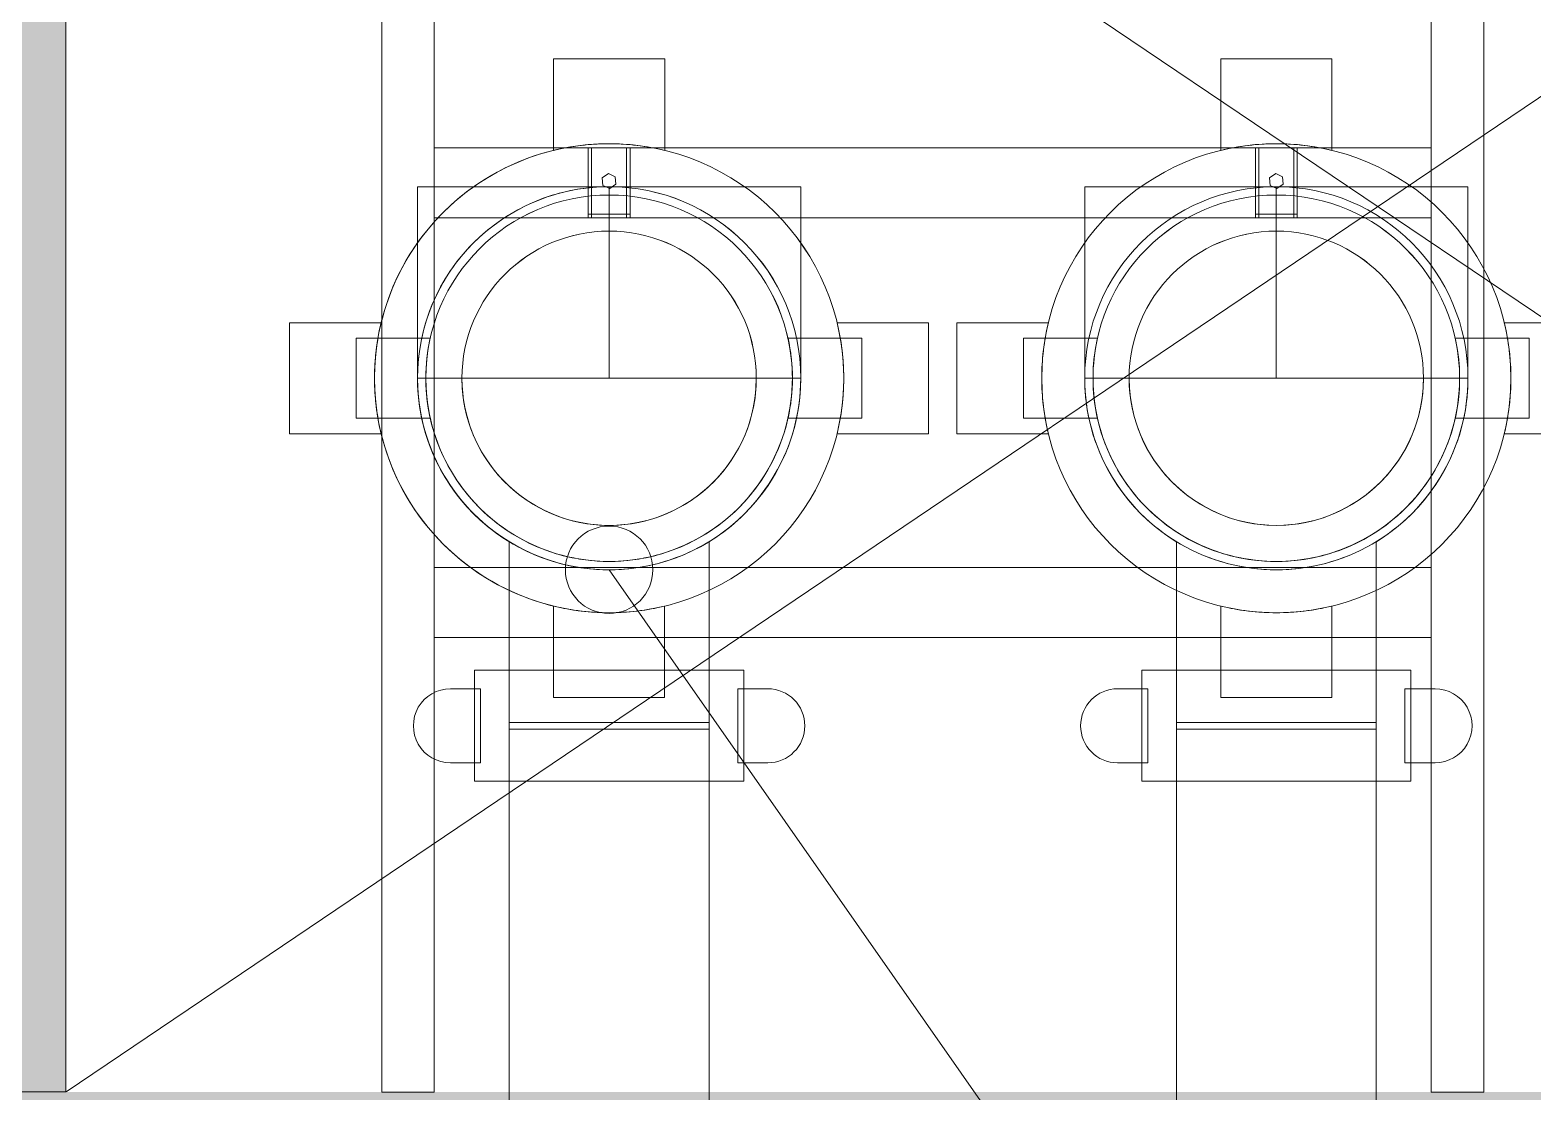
# Model space of a CAD drawing. Header units: metres. Extents: x 31.9 to 125.9, y -29 to 44.
# Drawn here: x 108.33 to 109.189, y -14.187 to -13.58 of the extents above; entities that cross this region are included whole.
import ezdxf

# ---------------------------------------------------------------- set-up
doc = ezdxf.new("R2010")
doc.units = ezdxf.units.M
for name, color, linetype, lineweight in [('ARQ', 8, 'Continuous', 0), ('P-PIPE', 7, 'Continuous', 18), ('P-PIPE-IDEN', 7, 'Continuous', 9)]:
    doc.layers.add(name, color=color, linetype=linetype, lineweight=lineweight)

# ---------------------------------------------------------------- blocks, each defined once
blk = doc.blocks.new('P6-7-8')
at = {"layer": 'ARQ', "ltscale": 0.03}
h = blk.add_hatch(color=256, dxfattribs=at)
h.dxf.hatch_style = 1
h.paths.add_polyline_path([(143.98899, -2853.85494), (140.33751, -2853.85497), (140.33751, -2854.00497), (143.98899, -2854.00495)])
h.paths.add_polyline_path([(138.68656, -2855.35708), (138.68656, -2855.20706), (139.25043, -2855.20673), (139.25043, -2855.35675)])
h.paths.add_polyline_path([(140.05043, -2855.35735), (140.05043, -2855.20732), (140.70439, -2855.20699), (140.70439, -2855.35702)])
h.paths.add_polyline_path([(142.13806, -2855.35757), (142.13806, -2855.20754), (141.50439, -2855.20699), (141.50439, -2855.35702)])
h.paths.add_polyline_path([(142.28815, -2856.36898), (142.13813, -2856.36898), (142.13806, -2855.04396), (142.28808, -2855.04396)])
h.paths.add_polyline_path([(135.04549, -2856.36899), (142.28815, -2856.36898), (142.28815, -2856.51898), (135.04549, -2856.51899)])
h.paths.add_polyline_path([(140.63897, -2856.36888), (140.48895, -2856.36888), (140.48889, -2855.35713), (140.63892, -2855.35713)])
h.paths.add_polyline_path([(138.98979, -2856.36878), (138.83976, -2856.36878), (138.83972, -2855.35699), (138.98974, -2855.35699)])
h.paths.add_polyline_path([(135.04567, -2856.36899), (135.04552, -2855.35675), (135.19557, -2855.35675), (135.19572, -2856.36899)])
h.paths.add_polyline_path([(135.04551, -2855.35707), (135.04551, -2855.20704), (137.38656, -2855.20673), (137.38656, -2855.35675)])
at = {"layer": 'ARQ'}
for p, q in [((138.98986, -2855.35641), (140.48944, -2856.36869)), ((140.48893, -2855.35652), (138.98987, -2856.36878))]:
    blk.add_line(p, q, dxfattribs=at)
at = {"layer": 'ARQ', "elevation": 2415.09098}
blk.add_lwpolyline([(138.98979, -2856.36878), (138.83976, -2856.36878), (138.83972, -2855.35699), (138.98974, -2855.35699)], close=True, dxfattribs=at)
blk = doc.blocks.new('Victaulic-IPS-Rigid Coupling Style 07-W07-107 - AC-2583995-NIVEL 08')
at = {"layer": 'P-PIPE', "color": 11, "true_color": 0xff8080}
for p, q in [((66.07862, -13.59618), (66.01512, -13.59618)), ((66.01512, -13.59618), (66.01512, -13.62057)), ((66.07862, -13.62057), (66.07862, -13.59618)), ((66.01512, -13.62057), (66.01512, -13.64851)), ((66.01512, -13.64851), (66.01512, -13.62057)), ((66.07862, -13.62057), (66.07862, -13.64851)), ((66.07862, -13.64851), (66.07862, -13.62057)), ((66.01512, -13.93705), (66.01512, -13.90911)), ((66.01512, -13.90911), (66.01512, -13.93705)), ((66.07862, -13.93705), (66.07862, -13.90911)), ((66.07862, -13.90911), (66.07862, -13.93705)), ((66.01512, -13.93705), (66.01512, -13.96144)), ((66.07862, -13.96144), (66.07862, -13.93705)), ((66.01512, -13.96144), (66.07862, -13.96144))]:
    blk.add_line(p, q, dxfattribs=at)
for radius, start, end in [(0.13411, 90.00055, 270), (0.13411, 90.00055, 270), (0.13411, 90.00055, 103.69491), (0.13411, 90.00055, 103.69491), (0.13411, 270.00055, 90), (0.13411, 270.00055, 90), (0.13411, 76.3062, 90), (0.13411, 76.3062, 90), (0.10954, 90.00055, 270), (0.10954, 90.00055, 270), (0.10954, 270.00055, 90), (0.10954, 270.00055, 90), (0.13411, 256.3062, 270), (0.13411, 256.3062, 270), (0.13411, 270.00055, 283.69491), (0.13411, 270.00055, 283.69491)]:
    blk.add_arc((66.04687, -13.77881), radius, start, end, dxfattribs=at)
blk = doc.blocks.new('Victaulic-IPS-Rigid Coupling Style 07-W07-107 - AC-V182-NIVEL 08')
at = {"layer": 'P-PIPE', "color": 1, "true_color": 0xff0000}
for p, q in [((65.69722, -13.59619), (65.63372, -13.59619)), ((65.63372, -13.59619), (65.63372, -13.62057)), ((65.63372, -13.59619), (65.63372, -13.62057)), ((65.69722, -13.62057), (65.69722, -13.59619)), ((65.69722, -13.62057), (65.69722, -13.59619)), ((65.63372, -13.62057), (65.63372, -13.64851)), ((65.63372, -13.64851), (65.63372, -13.62057)), ((65.69722, -13.62057), (65.69722, -13.64851)), ((65.69722, -13.64851), (65.69722, -13.62057)), ((65.63371, -13.93705), (65.63371, -13.90911)), ((65.63371, -13.90911), (65.63371, -13.93705)), ((65.69721, -13.93705), (65.69721, -13.90911)), ((65.69721, -13.90911), (65.69721, -13.93705)), ((65.63371, -13.93705), (65.63371, -13.96144)), ((65.63371, -13.93705), (65.63371, -13.96144)), ((65.69721, -13.96144), (65.69721, -13.93705)), ((65.69721, -13.96144), (65.69721, -13.93705)), ((65.63371, -13.96144), (65.69721, -13.96144))]:
    blk.add_line(p, q, dxfattribs=at)
for radius, start, end in [(0.13411, 89.99885, 269.99885), (0.13411, 89.99885, 269.99885), (0.13411, 89.99885, 103.69321), (0.13411, 89.99885, 103.69321), (0.13411, 269.99885, 89.99885), (0.13411, 269.99885, 89.99885), (0.13411, 76.3045, 89.99885), (0.13411, 76.3045, 89.99885), (0.10954, 89.99885, 269.99885), (0.10954, 89.99885, 269.99885), (0.10954, 269.99885, 89.99885), (0.10954, 269.99885, 89.99885), (0.13411, 256.3045, 269.99885), (0.13411, 256.3045, 269.99885), (0.13411, 269.99885, 283.69321), (0.13411, 269.99885, 283.69321)]:
    blk.add_arc((65.66547, -13.77881), radius, start, end, dxfattribs=at)
blk = doc.blocks.new('Victaulic-IPS-Rigid Coupling Style 07-W07-107 - AC-2583997-NIVEL 08')
at = {"layer": 'P-PIPE', "color": 1, "true_color": 0xff0000}
for p, q in [((65.52094, -13.75595), (65.52094, -13.80167)), ((65.5421, -13.75595), (65.52094, -13.75595)), ((65.5421, -13.75595), (65.52094, -13.75595)), ((65.5421, -13.75595), (65.56321, -13.75595)), ((65.56321, -13.75595), (65.5421, -13.75595)), ((65.78882, -13.75595), (65.76771, -13.75595)), ((65.76771, -13.75595), (65.78882, -13.75595)), ((65.80999, -13.75595), (65.78882, -13.75595)), ((65.80999, -13.75595), (65.78882, -13.75595)), ((65.80999, -13.80167), (65.80999, -13.75595)), ((65.52094, -13.80167), (65.5421, -13.80167)), ((65.52094, -13.80167), (65.5421, -13.80167)), ((65.5421, -13.80167), (65.56321, -13.80167)), ((65.56321, -13.80167), (65.5421, -13.80167)), ((65.78882, -13.80167), (65.76771, -13.80167)), ((65.76771, -13.80167), (65.78882, -13.80167)), ((65.78882, -13.80167), (65.80999, -13.80167)), ((65.78882, -13.80167), (65.80999, -13.80167))]:
    blk.add_line(p, q, dxfattribs=at)
for radius, start, end in [(0.10477, 360, 180), (0.10477, 360, 180), (0.08414, 360, 180), (0.08414, 360, 180), (0.10477, 167.39774, 180), (0.10477, 167.39774, 180), (0.10477, 360, 12.60226), (0.10477, 360, 12.60226), (0.10477, 180, 360), (0.10477, 180, 360), (0.10477, 180, 192.60226), (0.10477, 180, 192.60226), (0.08414, 180, 360), (0.08414, 180, 360), (0.10477, 347.39774, 360), (0.10477, 347.39774, 360)]:
    blk.add_arc((65.66546, -13.77881), radius, start, end, dxfattribs=at)
blk = doc.blocks.new('Victaulic-IPS-Rigid Coupling Style 07-W07-107 - AC-V183-NIVEL 08')
at = {"layer": 'P-PIPE', "color": 1, "true_color": 0xff0000}
for p, q in [((65.52094, -13.75595), (65.52094, -13.80167)), ((65.5421, -13.75595), (65.52094, -13.75595)), ((65.5421, -13.75595), (65.52094, -13.75595)), ((65.5421, -13.75595), (65.56321, -13.75595)), ((65.56321, -13.75595), (65.5421, -13.75595)), ((65.78882, -13.75595), (65.76771, -13.75595)), ((65.76771, -13.75595), (65.78882, -13.75595)), ((65.80999, -13.75595), (65.78882, -13.75595)), ((65.80999, -13.75595), (65.78882, -13.75595)), ((65.80999, -13.80167), (65.80999, -13.75595)), ((65.52094, -13.80167), (65.5421, -13.80167)), ((65.52094, -13.80167), (65.5421, -13.80167)), ((65.5421, -13.80167), (65.56321, -13.80167)), ((65.56321, -13.80167), (65.5421, -13.80167)), ((65.78882, -13.80167), (65.76771, -13.80167)), ((65.76771, -13.80167), (65.78882, -13.80167)), ((65.78882, -13.80167), (65.80999, -13.80167)), ((65.78882, -13.80167), (65.80999, -13.80167))]:
    blk.add_line(p, q, dxfattribs=at)
for radius, start, end in [(0.10477, 360, 180), (0.10477, 360, 180), (0.08414, 360, 180), (0.08414, 360, 180), (0.10477, 167.39774, 180), (0.10477, 167.39774, 180), (0.10477, 360, 12.60226), (0.10477, 360, 12.60226), (0.10477, 180, 360), (0.10477, 180, 360), (0.10477, 180, 192.60226), (0.10477, 180, 192.60226), (0.08414, 180, 360), (0.08414, 180, 360), (0.10477, 347.39774, 360), (0.10477, 347.39774, 360)]:
    blk.add_arc((65.66546, -13.77881), radius, start, end, dxfattribs=at)
blk = doc.blocks.new('Victaulic-IPS-Reducer No 50-51 - AC-2600562-NIVEL 08')
at = {"layer": 'P-PIPE', "color": 1, "true_color": 0xff0000}
for radius, start, end in [(0.10954, 359.99885, 179.99885), (0.10954, 359.99885, 179.99885), (0.10954, 359.99885, 179.99885), (0.08414, 359.99885, 179.99885), (0.08414, 359.99885, 179.99885), (0.08414, 359.99885, 179.99885), (0.10954, 179.99885, 359.99885), (0.10954, 179.99885, 359.99885), (0.10954, 179.99885, 359.99885), (0.08414, 179.99885, 359.99885), (0.08414, 179.99885, 359.99885), (0.08414, 179.99885, 359.99885)]:
    blk.add_arc((65.66547, -13.77881), radius, start, end, dxfattribs=at)
blk = doc.blocks.new('Victaulic-IPS-Rigid Coupling Style 07-W07-107 - AC-V184-NIVEL 08')
at = {"layer": 'P-PIPE', "color": 1, "true_color": 0xff0000}
for p, q in [((65.52094, -13.75595), (65.52094, -13.80167)), ((65.54211, -13.75595), (65.52094, -13.75595)), ((65.54211, -13.75595), (65.52094, -13.75595)), ((65.54211, -13.75595), (65.56322, -13.75595)), ((65.56322, -13.75595), (65.54211, -13.75595)), ((65.78883, -13.75595), (65.76772, -13.75595)), ((65.76772, -13.75595), (65.78883, -13.75595)), ((65.80999, -13.75596), (65.78883, -13.75595)), ((65.80999, -13.75596), (65.78883, -13.75595)), ((65.80999, -13.80168), (65.80999, -13.75596)), ((65.52094, -13.80167), (65.54211, -13.80167)), ((65.52094, -13.80167), (65.54211, -13.80167)), ((65.54211, -13.80167), (65.56322, -13.80167)), ((65.56322, -13.80167), (65.54211, -13.80167)), ((65.78883, -13.80167), (65.76772, -13.80167)), ((65.76772, -13.80167), (65.78883, -13.80167)), ((65.78883, -13.80167), (65.80999, -13.80168)), ((65.78883, -13.80167), (65.80999, -13.80168))]:
    blk.add_line(p, q, dxfattribs=at)
for radius, start, end in [(0.10477, 359.99885, 179.99885), (0.10477, 359.99885, 179.99885), (0.08414, 359.99885, 179.99885), (0.08414, 359.99885, 179.99885), (0.10477, 167.39659, 179.99885), (0.10477, 167.39659, 179.99885), (0.10478, 359.99885, 12.60112), (0.10477, 359.99885, 12.60112), (0.10477, 179.99885, 359.99885), (0.10477, 179.99885, 359.99885), (0.10477, 179.99885, 192.60112), (0.10478, 179.99885, 192.60112), (0.08414, 179.99885, 359.99885), (0.08414, 179.99885, 359.99885), (0.10478, 347.39659, 359.99885), (0.10478, 347.39659, 359.99885)]:
    blk.add_arc((65.66547, -13.77881), radius, start, end, dxfattribs=at)
blk = doc.blocks.new('Victaulic-IPS-Rigid Coupling Style 07-W07-107 - AC-V185-NIVEL 08')
at = {"layer": 'P-PIPE', "color": 11, "true_color": 0xff8080}
for p, q in [((65.90235, -13.75595), (65.90235, -13.80167)), ((65.92351, -13.75595), (65.90235, -13.75595)), ((65.92351, -13.75595), (65.90235, -13.75595)), ((65.92351, -13.75595), (65.94462, -13.75595)), ((65.94462, -13.75595), (65.92351, -13.75595)), ((66.17023, -13.75595), (66.14912, -13.75595)), ((66.14912, -13.75595), (66.17023, -13.75595)), ((66.1914, -13.75595), (66.17023, -13.75595)), ((66.1914, -13.75595), (66.17023, -13.75595)), ((66.1914, -13.80167), (66.1914, -13.75595)), ((65.90235, -13.80167), (65.92351, -13.80167)), ((65.90235, -13.80167), (65.92351, -13.80167)), ((65.92351, -13.80167), (65.94462, -13.80167)), ((65.94462, -13.80167), (65.92351, -13.80167)), ((66.17023, -13.80167), (66.14912, -13.80167)), ((66.14912, -13.80167), (66.17023, -13.80167)), ((66.17023, -13.80167), (66.1914, -13.80167)), ((66.17023, -13.80167), (66.1914, -13.80167))]:
    blk.add_line(p, q, dxfattribs=at)
for radius, start, end in [(0.10477, 0, 180), (0.10477, 0, 180), (0.08414, 0, 180), (0.08414, 0, 180), (0.10477, 167.39774, 180), (0.10477, 167.39774, 180), (0.10477, 0, 12.60226), (0.10477, 0, 12.60226), (0.10477, 180, 0), (0.10477, 180, 0), (0.10477, 180, 192.60226), (0.10477, 180, 192.60226), (0.08414, 180, 0), (0.08414, 180, 0), (0.10477, 347.39774, 0), (0.10477, 347.39774, 0)]:
    blk.add_arc((66.04687, -13.77881), radius, start, end, dxfattribs=at)
blk = doc.blocks.new('Victaulic-IPS-Rigid Coupling Style 07-W07-107 - AC-V186-NIVEL 08')
at = {"layer": 'P-PIPE', "color": 11, "true_color": 0xff8080}
for p, q in [((65.90235, -13.75595), (65.90235, -13.80167)), ((65.92351, -13.75595), (65.90235, -13.75595)), ((65.92351, -13.75595), (65.94462, -13.75595)), ((65.94462, -13.75595), (65.92351, -13.75595)), ((66.17023, -13.75595), (66.14912, -13.75595)), ((66.14912, -13.75595), (66.17023, -13.75595)), ((66.1914, -13.75595), (66.17023, -13.75595)), ((66.1914, -13.80167), (66.1914, -13.75595)), ((65.90235, -13.80167), (65.92351, -13.80167)), ((65.92351, -13.80167), (65.94462, -13.80167)), ((65.94462, -13.80167), (65.92351, -13.80167)), ((66.17023, -13.80167), (66.14912, -13.80167)), ((66.14912, -13.80167), (66.17023, -13.80167)), ((66.17023, -13.80167), (66.1914, -13.80167))]:
    blk.add_line(p, q, dxfattribs=at)
for radius, start, end in [(0.10477, 0, 180), (0.10477, 0, 180), (0.08414, 0, 180), (0.08414, 0, 180), (0.10477, 167.39774, 180), (0.10478, 167.39774, 180), (0.10477, 0, 12.60226), (0.10477, 0, 12.60226), (0.10477, 180, 360), (0.10478, 180, 0), (0.10477, 180, 192.60226), (0.10478, 180, 192.60226), (0.08414, 180, 360), (0.08414, 180, 360), (0.10478, 347.39774, 360), (0.10477, 347.39774, 360)]:
    blk.add_arc((66.04687, -13.77881), radius, start, end, dxfattribs=at)
blk = doc.blocks.new('Victaulic-IPS-Reducer No 50-51 - AC-2600599-NIVEL 08')
at = {"layer": 'P-PIPE', "color": 11, "true_color": 0xff8080}
for radius, start, end in [(0.10954, 90.00055, 180.00055), (0.10954, 90.00055, 180.00055), (0.10954, 0.00055, 180.00055), (0.10954, 0.00055, 90), (0.10954, 0.00055, 90), (0.08414, 90.00055, 180.00055), (0.08414, 90.00055, 180.00055), (0.08414, 0.00055, 180.00055), (0.08414, 0.00055, 90), (0.08414, 0.00055, 90), (0.10954, 180.00055, 270), (0.10954, 180.00055, 270), (0.10954, 180.00055, 0.00055), (0.08414, 180.00055, 270), (0.08414, 180.00055, 270), (0.08414, 180.00055, 0.00055), (0.08414, 270.00055, 0.00055), (0.08414, 270.00055, 0.00055), (0.10954, 270.00055, 0.00055), (0.10954, 270.00055, 0.00055)]:
    blk.add_arc((66.04687, -13.77881), radius, start, end, dxfattribs=at)
blk = doc.blocks.new('Victaulic-IPS-Rigid Coupling Style 07-W07-107 - AC-V187-NIVEL 08')
at = {"layer": 'P-PIPE', "color": 11, "true_color": 0xff8080}
for p, q in [((65.90234, -13.75595), (65.90235, -13.80167)), ((65.92351, -13.75595), (65.90234, -13.75595)), ((65.92351, -13.75595), (65.94462, -13.75595)), ((65.94462, -13.75595), (65.92351, -13.75595)), ((66.17023, -13.75595), (66.14912, -13.75595)), ((66.14912, -13.75595), (66.17023, -13.75595)), ((66.1914, -13.75595), (66.17023, -13.75595)), ((66.1914, -13.80167), (66.1914, -13.75595)), ((65.90235, -13.80167), (65.92351, -13.80167)), ((65.92351, -13.80167), (65.94462, -13.80167)), ((65.94462, -13.80167), (65.92351, -13.80167)), ((66.17023, -13.80167), (66.14912, -13.80167)), ((66.14912, -13.80167), (66.17023, -13.80167)), ((66.17023, -13.80167), (66.1914, -13.80167))]:
    blk.add_line(p, q, dxfattribs=at)
for radius, start, end in [(0.10477, 0.00055, 180.00055), (0.10478, 0.00055, 180.00055), (0.08414, 0.00055, 180.00055), (0.08414, 0.00055, 180.00055), (0.10478, 167.39829, 180.00055), (0.10477, 167.39829, 180.00055), (0.10477, 0.00055, 12.60282), (0.10478, 0.00055, 12.60282), (0.10477, 180.00055, 0.00055), (0.10477, 180.00055, 0.00055), (0.10478, 180.00055, 192.60282), (0.10478, 180.00055, 192.60282), (0.08414, 180.00055, 0.00055), (0.08414, 180.00055, 0.00055), (0.10477, 347.39829, 0.00055), (0.10478, 347.39829, 0.00055)]:
    blk.add_arc((66.04687, -13.77881), radius, start, end, dxfattribs=at)
blk = doc.blocks.new('Victaulic-IPS-Rigid Coupling Style 07-W07-107 - AC-V190-NIVEL 08')
at = {"layer": 'P-PIPE', "color": 11, "true_color": 0xff8080}
for p, q in [((65.86424, -13.74706), (65.86424, -13.81056)), ((65.88863, -13.74706), (65.86424, -13.74706)), ((65.88863, -13.74706), (65.86424, -13.74706)), ((65.88863, -13.74706), (65.91657, -13.74706)), ((65.91657, -13.74706), (65.88863, -13.74706)), ((66.20511, -13.74706), (66.17717, -13.74706)), ((66.17717, -13.74706), (66.20511, -13.74706)), ((66.2295, -13.74706), (66.20511, -13.74706)), ((66.2295, -13.74706), (66.20511, -13.74706)), ((66.2295, -13.81056), (66.2295, -13.74706)), ((65.86424, -13.81056), (65.88863, -13.81056)), ((65.86424, -13.81056), (65.88863, -13.81056)), ((65.88863, -13.81056), (65.91657, -13.81056)), ((65.91657, -13.81056), (65.88863, -13.81056)), ((66.20511, -13.81056), (66.17717, -13.81056)), ((66.17717, -13.81056), (66.20511, -13.81056)), ((66.20511, -13.81056), (66.2295, -13.81056)), ((66.20511, -13.81056), (66.2295, -13.81056))]:
    blk.add_line(p, q, dxfattribs=at)
for radius, start, end in [(0.13411, 360, 180), (0.13411, 360, 180), (0.10954, 360, 180), (0.10954, 360, 180), (0.13411, 166.30564, 180), (0.13411, 166.30564, 180), (0.13411, 360, 13.69436), (0.13411, 360, 13.69436), (0.13411, 180, 360), (0.13411, 180, 360), (0.13411, 180, 193.69436), (0.13411, 180, 193.69436), (0.10954, 180, 360), (0.10954, 180, 360), (0.13411, 346.30564, 360), (0.13411, 346.30564, 360)]:
    blk.add_arc((66.04687, -13.77881), radius, start, end, dxfattribs=at)
blk = doc.blocks.new('Victaulic-IPS-Rigid Coupling Style 07-W07-107 - AC-V191-NIVEL 08')
at = {"layer": 'P-PIPE', "color": 1, "true_color": 0xff0000}
for p, q in [((65.48284, -13.74706), (65.48284, -13.81056)), ((65.50722, -13.74706), (65.48284, -13.74706)), ((65.50722, -13.74706), (65.48284, -13.74706)), ((65.50722, -13.74706), (65.53517, -13.74706)), ((65.53517, -13.74706), (65.50722, -13.74706)), ((65.82371, -13.74706), (65.79577, -13.74706)), ((65.79577, -13.74706), (65.82371, -13.74706)), ((65.84809, -13.74706), (65.82371, -13.74706)), ((65.84809, -13.74706), (65.82371, -13.74706)), ((65.84809, -13.81056), (65.84809, -13.74706)), ((65.48284, -13.81056), (65.50722, -13.81056)), ((65.48284, -13.81056), (65.50722, -13.81056)), ((65.50722, -13.81056), (65.53517, -13.81056)), ((65.53517, -13.81056), (65.50722, -13.81056)), ((65.82371, -13.81056), (65.79577, -13.81056)), ((65.79577, -13.81056), (65.82371, -13.81056)), ((65.82371, -13.81056), (65.84809, -13.81056)), ((65.82371, -13.81056), (65.84809, -13.81056))]:
    blk.add_line(p, q, dxfattribs=at)
for radius, start, end in [(0.13411, 0, 180), (0.13411, 0, 180), (0.10954, 0, 180), (0.10954, 0, 180), (0.13411, 166.30564, 180), (0.13411, 166.30564, 180), (0.13411, 0, 13.69436), (0.13411, 0, 13.69436), (0.13411, 180, 0), (0.13411, 180, 0), (0.13411, 180, 193.69436), (0.13411, 180, 193.69436), (0.10954, 180, 0), (0.10954, 180, 0), (0.13411, 346.30564, 0), (0.13411, 346.30564, 0)]:
    blk.add_arc((65.66547, -13.77881), radius, start, end, dxfattribs=at)
blk = doc.blocks.new('Victaulic-IPS-Rigid Coupling Style 07-W07-107 - Standard-2589299-NIVEL 08')
at = {"layer": 'P-PIPE', "color": 1, "true_color": 0xff0000}
for p, q in [((65.5885, -13.94582), (65.5885, -14.00932)), ((65.66546, -13.94582), (65.5885, -13.94582)), ((65.66546, -13.94582), (65.5885, -13.94582)), ((65.60831, -13.94582), (65.60831, -14.00932)), ((65.60831, -13.94582), (65.66546, -13.94582)), ((65.60831, -13.94582), (65.66546, -13.94582)), ((65.74243, -13.94582), (65.66546, -13.94582)), ((65.74243, -13.94582), (65.66546, -13.94582)), ((65.66546, -13.94582), (65.72261, -13.94582)), ((65.66546, -13.94582), (65.72261, -13.94582)), ((65.72261, -14.00932), (65.72261, -13.94582)), ((65.74242, -14.00932), (65.74243, -13.94582)), ((65.59197, -13.9564), (65.57474, -13.9564)), ((65.57474, -13.9564), (65.59197, -13.9564)), ((65.5885, -13.9564), (65.5885, -13.99873)), ((65.5885, -13.9564), (65.59197, -13.9564)), ((65.59197, -13.99873), (65.59197, -13.9564)), ((65.59197, -13.9564), (65.59197, -13.99873)), ((65.75618, -13.9564), (65.73895, -13.9564)), ((65.73895, -13.9564), (65.73895, -13.99874)), ((65.73895, -13.99874), (65.73895, -13.9564)), ((65.73895, -13.9564), (65.75618, -13.9564)), ((65.73895, -13.9564), (65.74243, -13.9564)), ((65.74242, -13.99874), (65.74243, -13.9564)), ((65.57474, -13.99873), (65.59197, -13.99873)), ((65.59197, -13.99873), (65.57474, -13.99873)), ((65.59197, -13.99873), (65.5885, -13.99873)), ((65.73895, -13.99874), (65.75618, -13.99874)), ((65.75618, -13.99874), (65.73895, -13.99874)), ((65.74242, -13.99874), (65.73895, -13.99874)), ((65.5885, -14.00932), (65.66546, -14.00932)), ((65.5885, -14.00932), (65.66546, -14.00932)), ((65.66546, -14.00932), (65.60831, -14.00932)), ((65.66546, -14.00932), (65.60831, -14.00932)), ((65.66546, -14.00932), (65.74242, -14.00932)), ((65.66546, -14.00932), (65.74242, -14.00932)), ((65.72261, -14.00932), (65.66546, -14.00932)), ((65.72261, -14.00932), (65.66546, -14.00932))]:
    blk.add_line(p, q, dxfattribs=at)
for centre, start, end in [((65.57474, -13.97757), 89.99885, 269.99885), ((65.57474, -13.97757), 89.99885, 269.99885), ((65.75618, -13.97757), 269.99885, 89.99885), ((65.75618, -13.97757), 269.99885, 89.99885)]:
    blk.add_arc(centre, 0.02117, start, end, dxfattribs=at)
blk = doc.blocks.new('Victaulic-IPS-Rigid Coupling Style 07-W07-107 - Standard-V192-NIVEL 08')
at = {"layer": 'P-PIPE', "color": 11, "true_color": 0xff8080}
for p, q in [((65.96991, -13.94582), (65.96991, -14.00932)), ((66.04687, -13.94582), (65.96991, -13.94582)), ((66.04687, -13.94582), (65.96991, -13.94582)), ((65.98972, -13.94582), (65.98972, -14.00932)), ((65.98972, -13.94582), (66.04687, -13.94582)), ((65.98972, -13.94582), (66.04687, -13.94582)), ((66.12383, -13.94581), (66.04687, -13.94582)), ((66.12383, -13.94581), (66.04687, -13.94582)), ((66.04687, -13.94582), (66.10402, -13.94581)), ((66.04687, -13.94582), (66.10402, -13.94581)), ((66.10402, -14.00931), (66.10402, -13.94581)), ((66.12383, -14.00931), (66.12383, -13.94581)), ((65.97338, -13.9564), (65.95615, -13.9564)), ((65.95615, -13.9564), (65.97338, -13.9564)), ((65.96991, -13.9564), (65.96991, -13.99873)), ((65.96991, -13.9564), (65.97338, -13.9564)), ((65.97338, -13.99873), (65.97338, -13.9564)), ((65.97338, -13.9564), (65.97338, -13.99873)), ((66.13759, -13.9564), (66.12036, -13.9564)), ((66.12036, -13.9564), (66.12036, -13.99873)), ((66.12036, -13.99873), (66.12036, -13.9564)), ((66.12036, -13.9564), (66.13759, -13.9564)), ((66.12036, -13.9564), (66.12383, -13.9564)), ((66.12383, -13.99873), (66.12383, -13.9564)), ((65.95615, -13.99873), (65.97338, -13.99873)), ((65.97338, -13.99873), (65.95615, -13.99873)), ((65.97338, -13.99873), (65.96991, -13.99873)), ((66.12036, -13.99873), (66.13759, -13.99873)), ((66.13759, -13.99873), (66.12036, -13.99873)), ((66.12383, -13.99873), (66.12036, -13.99873)), ((65.96991, -14.00932), (66.04687, -14.00932)), ((65.96991, -14.00932), (66.04687, -14.00932)), ((66.04687, -14.00932), (65.98972, -14.00932)), ((66.04687, -14.00932), (65.98972, -14.00932)), ((66.04687, -14.00932), (66.12383, -14.00931)), ((66.04687, -14.00932), (66.12383, -14.00931)), ((66.10402, -14.00931), (66.04687, -14.00932)), ((66.10402, -14.00931), (66.04687, -14.00932))]:
    blk.add_line(p, q, dxfattribs=at)
for centre, start, end in [((65.95615, -13.97757), 90.00055, 270.00055), ((65.95615, -13.97757), 90.00055, 270.00055), ((66.13759, -13.97756), 270.00055, 90.00055), ((66.13759, -13.97756), 270.00055, 90.00055)]:
    blk.add_arc(centre, 0.02117, start, end, dxfattribs=at)
blk = doc.blocks.new('soporte tuberia Ayura - 4_-2612578-NIVEL 08')
at = {"layer": 'P-PIPE'}
for p, q in [((-0.285, 0.23656), (-0.315, 0.23656)), ((-0.315, 0.23656), (-0.315, -0.77344)), ((-0.315, -0.77344), (-0.315, 0.23656)), ((-0.315, 0.23656), (-0.285, 0.23656)), ((-0.285, -0.77344), (-0.285, 0.23656)), ((-0.285, 0.23656), (-0.285, -0.77344)), ((0.285, 0.23656), (0.285, -0.77344)), ((0.315, 0.23656), (0.285, 0.23656)), ((0.285, 0.23656), (0.315, 0.23656)), ((0.285, -0.77344), (0.285, 0.23656)), ((0.315, -0.77344), (0.315, 0.23656)), ((0.315, 0.23656), (0.315, -0.77344)), ((0.285, -0.02344), (-0.285, -0.02344)), ((-0.285, -0.02344), (-0.285, -0.06344)), ((-0.285, -0.06344), (-0.285, -0.02344)), ((-0.285, -0.02344), (0.285, -0.02344)), ((0.285, -0.06344), (0.285, -0.02344)), ((0.285, -0.02344), (0.285, -0.06344)), ((-0.285, -0.06344), (0.285, -0.06344)), ((0.285, -0.06344), (-0.285, -0.06344)), ((0.285, -0.26344), (-0.285, -0.26344)), ((-0.285, -0.26344), (-0.285, -0.30344)), ((-0.285, -0.30344), (-0.285, -0.26344)), ((-0.285, -0.26344), (0.285, -0.26344)), ((-0.2084, -0.26544), (-0.2084, -0.26344)), ((-0.2084, -0.26344), (-0.2084, -0.30344)), ((-0.2084, -0.26344), (-0.2064, -0.26344)), ((-0.2084, -0.26344), (-0.2064, -0.26344)), ((-0.2084, -0.30344), (-0.2084, -0.26544)), ((-0.2064, -0.26544), (-0.2084, -0.26544)), ((-0.2064, -0.26344), (-0.2064, -0.30344)), ((-0.2064, -0.26544), (-0.2064, -0.26344)), ((-0.1864, -0.26344), (-0.2064, -0.26344)), ((-0.2064, -0.26344), (-0.1864, -0.26344)), ((-0.2064, -0.30344), (-0.2064, -0.26344)), ((-0.2064, -0.26344), (-0.2064, -0.26544)), ((-0.2064, -0.30344), (-0.2064, -0.26544)), ((-0.2064, -0.26544), (-0.1864, -0.26544)), ((-0.2064, -0.26544), (-0.1864, -0.26544)), ((-0.2064, -0.26544), (-0.2064, -0.30344)), ((-0.1864, -0.26344), (-0.1864, -0.26544)), ((-0.1864, -0.30344), (-0.1864, -0.26344)), ((-0.1864, -0.26544), (-0.1864, -0.26344)), ((-0.1864, -0.26344), (-0.1864, -0.30344)), ((-0.1864, -0.26344), (-0.1844, -0.26344)), ((-0.1864, -0.26344), (-0.1844, -0.26344)), ((-0.1864, -0.26544), (-0.1864, -0.30344)), ((-0.1864, -0.30344), (-0.1864, -0.26544)), ((-0.1844, -0.26544), (-0.1864, -0.26544)), ((-0.1844, -0.30344), (-0.1844, -0.26344)), ((-0.1844, -0.26344), (-0.1844, -0.26544)), ((-0.1844, -0.26544), (-0.1844, -0.30344)), ((0.173, -0.26544), (0.173, -0.26344)), ((0.173, -0.26344), (0.173, -0.30344)), ((0.173, -0.26344), (0.175, -0.26344)), ((0.173, -0.26344), (0.175, -0.26344)), ((0.173, -0.30344), (0.173, -0.26544)), ((0.175, -0.26544), (0.173, -0.26544)), ((0.175, -0.26344), (0.175, -0.30344)), ((0.175, -0.26544), (0.175, -0.26344)), ((0.195, -0.26344), (0.175, -0.26344)), ((0.175, -0.26344), (0.195, -0.26344)), ((0.175, -0.30344), (0.175, -0.26344)), ((0.175, -0.26344), (0.175, -0.26544)), ((0.175, -0.30344), (0.175, -0.26544)), ((0.175, -0.26544), (0.195, -0.26544)), ((0.175, -0.26544), (0.195, -0.26544)), ((0.175, -0.26544), (0.175, -0.30344)), ((0.195, -0.26344), (0.195, -0.26544)), ((0.195, -0.30344), (0.195, -0.26344)), ((0.195, -0.26544), (0.195, -0.26344)), ((0.195, -0.26344), (0.195, -0.30344)), ((0.195, -0.26344), (0.197, -0.26344)), ((0.195, -0.26344), (0.197, -0.26344)), ((0.195, -0.26544), (0.195, -0.30344)), ((0.195, -0.30344), (0.195, -0.26544)), ((0.197, -0.26544), (0.195, -0.26544)), ((0.197, -0.30344), (0.197, -0.26344)), ((0.197, -0.26344), (0.197, -0.26544)), ((0.197, -0.26544), (0.197, -0.30344)), ((0.285, -0.30344), (0.285, -0.26344)), ((0.285, -0.26344), (0.285, -0.30344)), ((-0.19678, -0.28015), (-0.2003, -0.28262)), ((-0.2003, -0.28262), (-0.19678, -0.28015)), ((-0.19678, -0.28015), (-0.2003, -0.28262)), ((-0.2003, -0.28262), (-0.19678, -0.28015)), ((-0.2003, -0.28262), (-0.19993, -0.28691)), ((-0.19993, -0.28691), (-0.2003, -0.28262)), ((-0.2003, -0.28262), (-0.19993, -0.28691)), ((-0.19993, -0.28691), (-0.2003, -0.28262)), ((-0.19287, -0.28197), (-0.19678, -0.28015)), ((-0.19678, -0.28015), (-0.19287, -0.28197)), ((-0.19287, -0.28197), (-0.19678, -0.28015)), ((-0.19678, -0.28015), (-0.19287, -0.28197)), ((-0.1925, -0.28626), (-0.19287, -0.28197)), ((-0.19287, -0.28197), (-0.1925, -0.28626)), ((-0.1925, -0.28626), (-0.19287, -0.28197)), ((-0.19287, -0.28197), (-0.1925, -0.28626)), ((0.18462, -0.28015), (0.1811, -0.28262)), ((0.1811, -0.28262), (0.18462, -0.28015)), ((0.18462, -0.28015), (0.1811, -0.28262)), ((0.1811, -0.28262), (0.18462, -0.28015)), ((0.1811, -0.28262), (0.18147, -0.28691)), ((0.18147, -0.28691), (0.1811, -0.28262)), ((0.1811, -0.28262), (0.18147, -0.28691)), ((0.18147, -0.28691), (0.1811, -0.28262)), ((0.18853, -0.28197), (0.18462, -0.28015)), ((0.18462, -0.28015), (0.18853, -0.28197)), ((0.18853, -0.28197), (0.18462, -0.28015)), ((0.18462, -0.28015), (0.18853, -0.28197)), ((0.1889, -0.28626), (0.18853, -0.28197)), ((0.18853, -0.28197), (0.1889, -0.28626)), ((0.1889, -0.28626), (0.18853, -0.28197)), ((0.18853, -0.28197), (0.1889, -0.28626)), ((-0.19993, -0.28691), (-0.19602, -0.28873)), ((-0.19602, -0.28873), (-0.19993, -0.28691)), ((-0.19993, -0.28691), (-0.19602, -0.28873)), ((-0.19602, -0.28873), (-0.19993, -0.28691)), ((-0.19602, -0.28873), (-0.1925, -0.28626)), ((-0.1925, -0.28626), (-0.19602, -0.28873)), ((-0.19602, -0.28873), (-0.1925, -0.28626)), ((-0.1925, -0.28626), (-0.19602, -0.28873)), ((0.18147, -0.28691), (0.18538, -0.28873)), ((0.18538, -0.28873), (0.18147, -0.28691)), ((0.18147, -0.28691), (0.18538, -0.28873)), ((0.18538, -0.28873), (0.18147, -0.28691)), ((0.18538, -0.28873), (0.1889, -0.28626)), ((0.1889, -0.28626), (0.18538, -0.28873)), ((0.18538, -0.28873), (0.1889, -0.28626)), ((0.1889, -0.28626), (0.18538, -0.28873)), ((-0.285, -0.30344), (0.285, -0.30344)), ((0.285, -0.30344), (-0.285, -0.30344)), ((-0.2064, -0.30344), (-0.2084, -0.30344)), ((-0.2064, -0.30344), (-0.2084, -0.30344)), ((-0.2064, -0.30344), (-0.1864, -0.30344)), ((-0.2064, -0.30344), (-0.1864, -0.30344)), ((-0.1844, -0.30344), (-0.1864, -0.30344)), ((-0.1844, -0.30344), (-0.1864, -0.30344)), ((0.175, -0.30344), (0.173, -0.30344)), ((0.175, -0.30344), (0.173, -0.30344)), ((0.175, -0.30344), (0.195, -0.30344)), ((0.175, -0.30344), (0.195, -0.30344)), ((0.197, -0.30344), (0.195, -0.30344)), ((0.197, -0.30344), (0.195, -0.30344)), ((-0.315, -0.77344), (-0.285, -0.77344)), ((-0.285, -0.77344), (-0.315, -0.77344)), ((0.285, -0.77344), (0.315, -0.77344)), ((0.315, -0.77344), (0.285, -0.77344))]:
    blk.add_line(p, q, dxfattribs=at)

msp = doc.modelspace()

# ---------------------------------------------------------------- linework, layer by layer
at = {"layer": 'P-PIPE', "color": 1, "lineweight": 9, "true_color": 0xff0000}
for p, q in [((108.66083, -13.66927), (108.5513, -13.66927)), ((108.5513, -13.66927), (108.5513, -13.77881)), ((108.5513, -13.66927), (108.5513, -13.77881)), ((108.5513, -13.66927), (108.66083, -13.66927)), ((108.66083, -13.77881), (108.66083, -13.66927)), ((108.66083, -13.77881), (108.66083, -13.66927)), ((108.77037, -13.66927), (108.66083, -13.66927)), ((108.66083, -13.66927), (108.66083, -13.77881)), ((108.66083, -13.66927), (108.66083, -13.77881)), ((108.77037, -13.66927), (108.66083, -13.66927)), ((108.77037, -13.77881), (108.77037, -13.66927)), ((108.77037, -13.77881), (108.77037, -13.66927)), ((108.66083, -13.77881), (108.5513, -13.77881)), ((108.66083, -13.77881), (108.5513, -13.77881)), ((108.66083, -13.77881), (108.77037, -13.77881)), ((108.77037, -13.77881), (108.66083, -13.77881))]:
    msp.add_line(p, q, dxfattribs=at)
at = {"layer": 'P-PIPE', "color": 11, "lineweight": 9, "true_color": 0xff8080}
for p, q in [((109.04224, -13.66927), (108.9327, -13.66927)), ((108.9327, -13.66927), (108.9327, -13.77881)), ((108.9327, -13.66927), (108.9327, -13.77881)), ((108.9327, -13.66927), (109.04224, -13.66927)), ((109.04224, -13.77881), (109.04224, -13.66927)), ((109.04224, -13.77881), (109.04224, -13.66927)), ((109.15177, -13.66927), (109.04224, -13.66927)), ((109.04224, -13.66927), (109.04224, -13.77881)), ((109.04224, -13.66927), (109.04224, -13.77881)), ((109.15177, -13.66927), (109.04224, -13.66927)), ((109.15177, -13.77881), (109.15177, -13.66927)), ((109.15177, -13.77881), (109.15177, -13.66927)), ((109.04224, -13.77881), (108.9327, -13.77881)), ((109.04224, -13.77881), (108.9327, -13.77881)), ((109.04224, -13.77881), (109.15177, -13.77881)), ((109.15177, -13.77881), (109.04224, -13.77881))]:
    msp.add_line(p, q, dxfattribs=at)
at = {"layer": 'P-PIPE', "color": 1, "true_color": 0xff0000}
for p, q in [((108.60368, -13.87226), (108.60368, -13.97566)), ((108.71798, -13.97566), (108.71798, -13.87226)), ((108.60368, -13.97566), (108.66083, -13.97566)), ((108.60368, -13.97566), (108.66083, -13.97566)), ((108.66083, -13.97566), (108.71798, -13.97566)), ((108.66083, -13.97566), (108.71798, -13.97566)), ((108.60368, -13.97947), (108.60368, -14.37317)), ((108.71798, -13.97947), (108.60368, -13.97947)), ((108.71798, -14.37317), (108.71798, -13.97947))]:
    msp.add_line(p, q, dxfattribs=at)
at = {"layer": 'P-PIPE', "color": 11, "true_color": 0xff8080}
for p, q in [((108.98509, -13.87226), (108.98509, -13.97566)), ((109.09939, -13.97566), (109.09939, -13.87225)), ((108.98509, -13.97566), (109.04224, -13.97566)), ((108.98509, -13.97566), (109.04224, -13.97566)), ((109.04224, -13.97566), (109.09939, -13.97566)), ((109.04224, -13.97566), (109.09939, -13.97566)), ((108.98509, -13.97947), (108.98509, -14.64591)), ((109.09939, -13.97947), (108.98509, -13.97947)), ((109.09939, -14.64591), (109.09939, -13.97947))]:
    msp.add_line(p, q, dxfattribs=at)
at = {"layer": 'P-PIPE', "color": 1, "true_color": 0xff0000}
for start, end in [(0, 180), (0, 180), (89.99885, 179.99885), (89.99885, 179.99885), (359.99885, 89.99885), (359.99885, 89.99885), (180, 0), (180, 0), (179.99885, 269.99885), (179.99885, 269.99885), (269.99885, 359.99885), (269.99885, 359.99885)]:
    msp.add_arc((108.66083, -13.77881), 0.10954, start, end, dxfattribs=at)
at = {"layer": 'P-PIPE', "color": 11, "true_color": 0xff8080}
for start, end in [(90.00055, 180.00055), (90.00055, 180.00055), (0, 180), (0, 180), (0.00055, 90), (0.00055, 90), (180.00055, 270), (180.00055, 270), (180, 0), (180, 0), (270.00055, 0.00055), (270.00055, 0.00055)]:
    msp.add_arc((109.04224, -13.77881), 0.10954, start, end, dxfattribs=at)
at = {"layer": 'P-PIPE-IDEN'}
msp.add_line((108.66083, -13.88834), (109.85983, -15.60274), dxfattribs=at)
msp.add_circle((108.66083, -13.88834), 0.025, dxfattribs=at)

# ---------------------------------------------------------------- block references
at = {"layer": 'ARQ', "linetype": 'Continuous'}
msp.add_blockref('P6-7-8', (-30.63944, 2842.18191), dxfattribs=at)
at = {"layer": 'P-PIPE', "rotation": 180}
msp.add_blockref('soporte tuberia Ayura - 4_-2612578-NIVEL 08', (108.84584, -13.95051), dxfattribs=at)
at = {"layer": 'P-PIPE', "color": 1, "true_color": 0xff0000}
for name in ['Victaulic-IPS-Rigid Coupling Style 07-W07-107 - AC-V182-NIVEL 08', 'Victaulic-IPS-Rigid Coupling Style 07-W07-107 - AC-V191-NIVEL 08', 'Victaulic-IPS-Reducer No 50-51 - AC-2600562-NIVEL 08', 'Victaulic-IPS-Rigid Coupling Style 07-W07-107 - AC-2583997-NIVEL 08', 'Victaulic-IPS-Rigid Coupling Style 07-W07-107 - AC-V183-NIVEL 08', 'Victaulic-IPS-Rigid Coupling Style 07-W07-107 - AC-V184-NIVEL 08', 'Victaulic-IPS-Rigid Coupling Style 07-W07-107 - Standard-2589299-NIVEL 08']:
    msp.add_blockref(name, (42.99537, 0), dxfattribs=at)
at = {"layer": 'P-PIPE', "color": 11, "true_color": 0xff8080}
for name in ['Victaulic-IPS-Rigid Coupling Style 07-W07-107 - AC-2583995-NIVEL 08', 'Victaulic-IPS-Rigid Coupling Style 07-W07-107 - AC-V190-NIVEL 08', 'Victaulic-IPS-Rigid Coupling Style 07-W07-107 - AC-V187-NIVEL 08', 'Victaulic-IPS-Rigid Coupling Style 07-W07-107 - AC-V185-NIVEL 08', 'Victaulic-IPS-Rigid Coupling Style 07-W07-107 - AC-V186-NIVEL 08', 'Victaulic-IPS-Reducer No 50-51 - AC-2600599-NIVEL 08', 'Victaulic-IPS-Rigid Coupling Style 07-W07-107 - Standard-V192-NIVEL 08']:
    msp.add_blockref(name, (42.99537, 0), dxfattribs=at)

doc.saveas('drawing.dxf')
